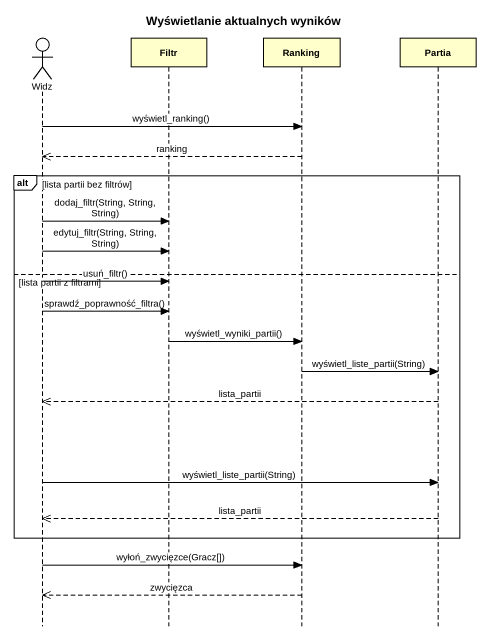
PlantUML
@startuml
title Wyświetlanie aktualnych wyników
hide footbox
actor Widz
participant Filtr
participant Ranking
participant Partia

Widz -> Ranking : wyświetl_ranking()
Ranking -->> Widz : ranking
alt lista partii bez filtrów
  Widz -> Filtr : dodaj_filtr(String, String, String)
  Widz -> Filtr : edytuj_filtr(String, String, String)
else lista partii z filtrami
  Widz -> Filtr : usuń_filtr()
  Widz -> Filtr : sprawdź_poprawność_filtra()
  Filtr -> Ranking : wyświetl_wyniki_partii()
  Ranking -> Partia : wyświetl_liste_partii(String)
  Partia -->> Widz : lista_partii
  Widz -> Partia : wyświetl_liste_partii(String)
  Partia -->> Widz : lista_partii
end
Widz -> Ranking : wyłoń_zwycięzce(Gracz[])
Ranking -->> Widz : zwycięzca
@enduml
